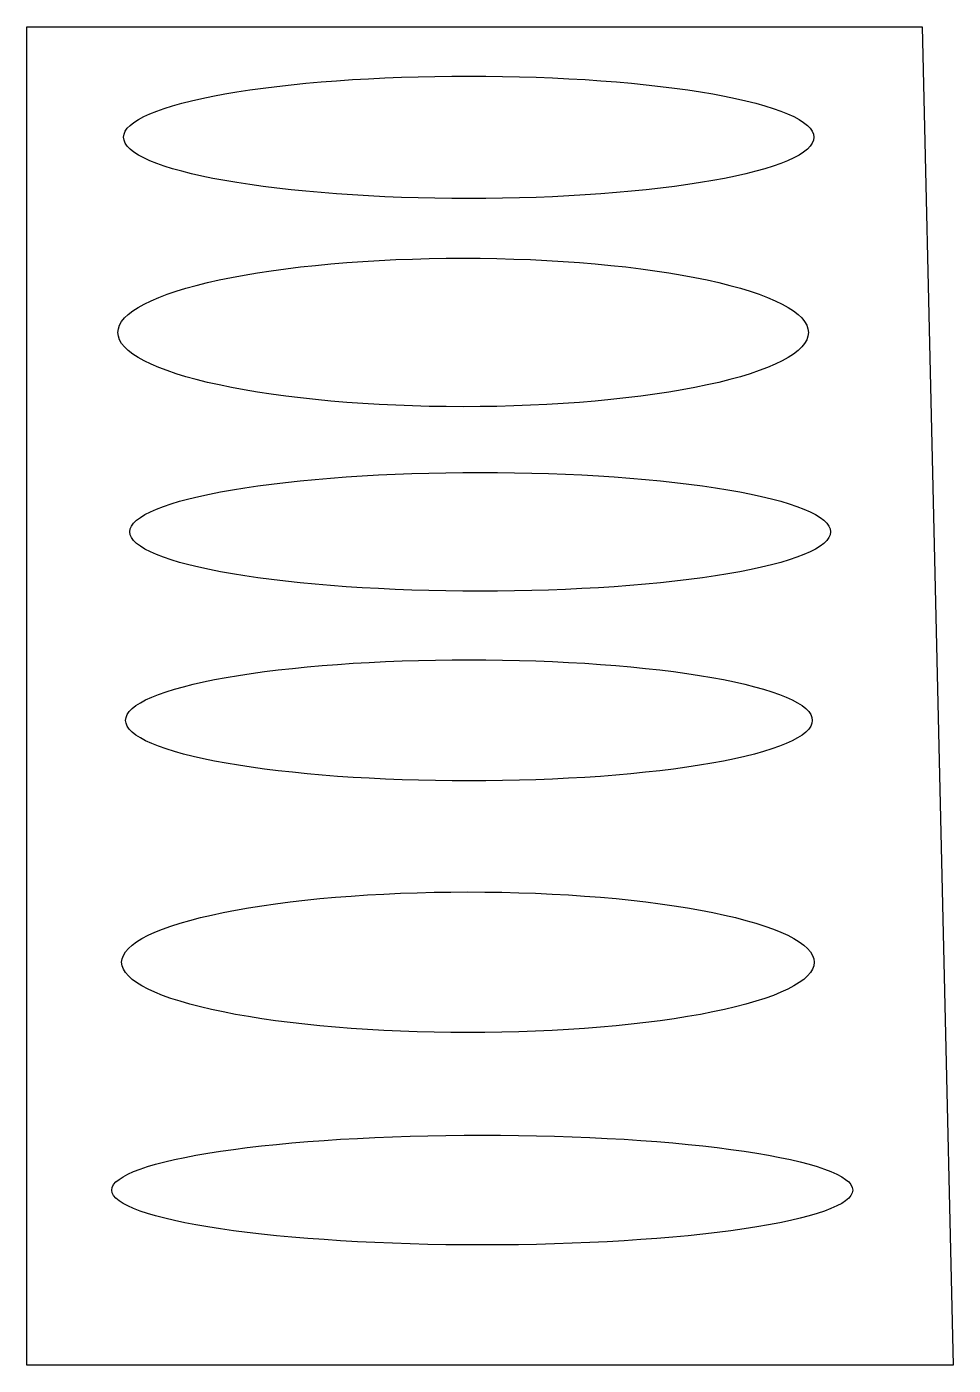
# Model space of a CAD drawing. Header units: inches. Extents: x 8 to 1401, y 8 to 252.
# Drawn here: x 112.9 to 167.3, y 25.2 to 103.9 of the extents above; entities that cross this region are included whole.
import ezdxf

# ---------------------------------------------------------------- set-up
doc = ezdxf.new("R2010")
doc.units = ezdxf.units.IN
doc.header["$MEASUREMENT"] = 0

msp = doc.modelspace()

# ---------------------------------------------------------------- linework, layer by layer
for p, q in [((112.864, 25.197), (112.874, 103.947)), ((112.864, 103.947), (165.508, 103.947)), ((165.508, 103.947), (167.338, 25.197)), ((167.338, 25.197), (112.864, 25.197))]:
    msp.add_line(p, q)
for points in [[(118.552, 97.445, 0), (118.582, 97.622, 0), (118.652, 97.798, 0), (118.772, 97.974, 0), (118.942, 98.148, 0), (119.162, 98.32, 0), (119.432, 98.491, 0), (119.742, 98.659, 0), (120.102, 98.824, 0), (120.502, 98.986, 0), (120.952, 99.144, 0), (121.442, 99.298, 0), (121.972, 99.447, 0), (122.552, 99.592, 0), (123.162, 99.731, 0), (123.812, 99.865, 0), (124.502, 99.993, 0), (125.222, 100.115, 0), (125.972, 100.231, 0), (126.762, 100.339, 0), (127.572, 100.441, 0), (128.412, 100.536, 0), (129.282, 100.623, 0), (130.172, 100.703, 0), (131.082, 100.774, 0), (132.012, 100.838, 0), (132.962, 100.893, 0), (133.922, 100.941, 0), (134.892, 100.979, 0), (135.872, 101.01, 0), (136.862, 101.031, 0), (137.852, 101.044, 0), (138.852, 101.049, 0), (139.852, 101.044, 0), (140.842, 101.031, 0), (141.832, 101.01, 0), (142.812, 100.979, 0), (143.782, 100.941, 0), (144.742, 100.893, 0), (145.692, 100.838, 0), (146.622, 100.774, 0), (147.532, 100.703, 0), (148.422, 100.623, 0), (149.282, 100.536, 0), (150.132, 100.441, 0), (150.942, 100.339, 0), (151.732, 100.231, 0), (152.482, 100.115, 0), (153.202, 99.993, 0), (153.892, 99.865, 0), (154.542, 99.731, 0), (155.152, 99.592, 0), (155.732, 99.447, 0), (156.262, 99.298, 0), (156.752, 99.144, 0), (157.202, 98.986, 0), (157.602, 98.824, 0), (157.962, 98.659, 0), (158.272, 98.491, 0), (158.542, 98.32, 0), (158.762, 98.148, 0), (158.932, 97.974, 0), (159.052, 97.798, 0), (159.122, 97.622, 0), (159.152, 97.445, 0), (159.122, 97.268, 0), (159.052, 97.092, 0), (158.932, 96.916, 0), (158.762, 96.742, 0), (158.542, 96.569, 0), (158.272, 96.399, 0), (157.962, 96.231, 0), (157.602, 96.066, 0), (157.202, 95.904, 0), (156.752, 95.746, 0), (156.262, 95.592, 0), (155.732, 95.443, 0), (155.152, 95.298, 0), (154.542, 95.159, 0), (153.892, 95.025, 0), (153.202, 94.897, 0), (152.482, 94.775, 0), (151.732, 94.659, 0), (150.942, 94.55, 0), (150.132, 94.448, 0), (149.282, 94.354, 0), (148.422, 94.267, 0), (147.532, 94.187, 0), (146.622, 94.115, 0), (145.692, 94.052, 0), (144.742, 93.996, 0), (143.782, 93.949, 0), (142.812, 93.91, 0), (141.832, 93.88, 0), (140.842, 93.858, 0), (139.852, 93.845, 0), (138.852, 93.841, 0), (137.852, 93.845, 0), (136.862, 93.858, 0), (135.872, 93.88, 0), (134.892, 93.91, 0), (133.922, 93.949, 0), (132.962, 93.996, 0), (132.012, 94.052, 0), (131.082, 94.115, 0), (130.172, 94.187, 0), (129.282, 94.267, 0), (128.412, 94.354, 0), (127.572, 94.448, 0), (126.762, 94.55, 0), (125.972, 94.659, 0), (125.222, 94.775, 0), (124.502, 94.897, 0), (123.812, 95.025, 0), (123.162, 95.159, 0), (122.552, 95.298, 0), (121.972, 95.443, 0), (121.442, 95.592, 0), (120.952, 95.746, 0), (120.502, 95.904, 0), (120.102, 96.066, 0), (119.742, 96.231, 0), (119.432, 96.399, 0), (119.162, 96.569, 0), (118.942, 96.742, 0), (118.772, 96.916, 0), (118.652, 97.092, 0), (118.582, 97.268, 0), (118.552, 97.445, 0)], [(118.222, 85.96, 0), (118.252, 86.175, 0), (118.322, 86.389, 0), (118.442, 86.601, 0), (118.612, 86.813, 0), (118.832, 87.022, 0), (119.102, 87.229, 0), (119.412, 87.432, 0), (119.772, 87.632, 0), (120.172, 87.828, 0), (120.622, 88.02, 0), (121.112, 88.206, 0), (121.642, 88.387, 0), (122.222, 88.563, 0), (122.832, 88.732, 0), (123.482, 88.894, 0), (124.172, 89.049, 0), (124.892, 89.197, 0), (125.642, 89.337, 0), (126.432, 89.469, 0), (127.242, 89.593, 0), (128.092, 89.707, 0), (128.952, 89.813, 0), (129.842, 89.909, 0), (130.752, 89.996, 0), (131.682, 90.073, 0), (132.632, 90.141, 0), (133.592, 90.198, 0), (134.562, 90.245, 0), (135.542, 90.282, 0), (136.532, 90.308, 0), (137.522, 90.324, 0), (138.522, 90.329, 0), (139.522, 90.324, 0), (140.512, 90.308, 0), (141.502, 90.282, 0), (142.482, 90.245, 0), (143.452, 90.198, 0), (144.412, 90.141, 0), (145.362, 90.073, 0), (146.292, 89.996, 0), (147.202, 89.909, 0), (148.092, 89.813, 0), (148.962, 89.707, 0), (149.802, 89.593, 0), (150.612, 89.469, 0), (151.402, 89.337, 0), (152.152, 89.197, 0), (152.872, 89.049, 0), (153.562, 88.894, 0), (154.212, 88.732, 0), (154.822, 88.563, 0), (155.402, 88.387, 0), (155.932, 88.206, 0), (156.422, 88.02, 0), (156.872, 87.828, 0), (157.272, 87.632, 0), (157.632, 87.432, 0), (157.942, 87.229, 0), (158.212, 87.022, 0), (158.432, 86.813, 0), (158.602, 86.601, 0), (158.722, 86.389, 0), (158.792, 86.175, 0), (158.822, 85.96, 0), (158.792, 85.746, 0), (158.722, 85.532, 0), (158.602, 85.32, 0), (158.432, 85.108, 0), (158.212, 84.899, 0), (157.942, 84.692, 0), (157.632, 84.489, 0), (157.272, 84.289, 0), (156.872, 84.093, 0), (156.422, 83.901, 0), (155.932, 83.715, 0), (155.402, 83.534, 0), (154.822, 83.358, 0), (154.212, 83.189, 0), (153.562, 83.027, 0), (152.872, 82.872, 0), (152.152, 82.724, 0), (151.402, 82.584, 0), (150.612, 82.452, 0), (149.802, 82.328, 0), (148.962, 82.214, 0), (148.092, 82.108, 0), (147.202, 82.012, 0), (146.292, 81.925, 0), (145.362, 81.848, 0), (144.412, 81.78, 0), (143.452, 81.723, 0), (142.482, 81.676, 0), (141.502, 81.639, 0), (140.512, 81.613, 0), (139.522, 81.597, 0), (138.522, 81.592, 0), (137.522, 81.597, 0), (136.532, 81.613, 0), (135.542, 81.639, 0), (134.562, 81.676, 0), (133.592, 81.723, 0), (132.632, 81.78, 0), (131.682, 81.848, 0), (130.752, 81.925, 0), (129.842, 82.012, 0), (128.952, 82.108, 0), (128.092, 82.214, 0), (127.242, 82.328, 0), (126.432, 82.452, 0), (125.642, 82.584, 0), (124.892, 82.724, 0), (124.172, 82.872, 0), (123.482, 83.027, 0), (122.832, 83.189, 0), (122.222, 83.358, 0), (121.642, 83.534, 0), (121.112, 83.715, 0), (120.622, 83.901, 0), (120.172, 84.093, 0), (119.772, 84.289, 0), (119.412, 84.489, 0), (119.102, 84.692, 0), (118.832, 84.899, 0), (118.612, 85.108, 0), (118.442, 85.32, 0), (118.322, 85.532, 0), (118.252, 85.746, 0), (118.222, 85.96, 0)], [(118.922, 74.232, 0), (118.952, 74.403, 0), (119.022, 74.574, 0), (119.142, 74.745, 0), (119.322, 74.914, 0), (119.542, 75.081, 0), (119.812, 75.246, 0), (120.132, 75.409, 0), (120.492, 75.569, 0), (120.902, 75.726, 0), (121.352, 75.879, 0), (121.852, 76.028, 0), (122.392, 76.173, 0), (122.982, 76.313, 0), (123.602, 76.449, 0), (124.262, 76.579, 0), (124.962, 76.703, 0), (125.692, 76.821, 0), (126.452, 76.933, 0), (127.252, 77.039, 0), (128.082, 77.137, 0), (128.932, 77.229, 0), (129.812, 77.314, 0), (130.722, 77.391, 0), (131.642, 77.46, 0), (132.582, 77.522, 0), (133.542, 77.576, 0), (134.522, 77.622, 0), (135.502, 77.659, 0), (136.502, 77.688, 0), (137.502, 77.709, 0), (138.512, 77.722, 0), (139.522, 77.726, 0), (140.542, 77.722, 0), (141.542, 77.709, 0), (142.552, 77.688, 0), (143.542, 77.659, 0), (144.532, 77.622, 0), (145.502, 77.576, 0), (146.472, 77.522, 0), (147.412, 77.46, 0), (148.332, 77.391, 0), (149.242, 77.314, 0), (150.122, 77.229, 0), (150.972, 77.137, 0), (151.802, 77.039, 0), (152.592, 76.933, 0), (153.362, 76.821, 0), (154.092, 76.703, 0), (154.792, 76.579, 0), (155.452, 76.449, 0), (156.072, 76.313, 0), (156.652, 76.173, 0), (157.202, 76.028, 0), (157.692, 75.879, 0), (158.152, 75.726, 0), (158.562, 75.569, 0), (158.922, 75.409, 0), (159.242, 75.246, 0), (159.512, 75.081, 0), (159.732, 74.914, 0), (159.902, 74.745, 0), (160.032, 74.574, 0), (160.102, 74.403, 0), (160.132, 74.232, 0), (160.102, 74.06, 0), (160.032, 73.889, 0), (159.902, 73.719, 0), (159.732, 73.55, 0), (159.512, 73.383, 0), (159.242, 73.217, 0), (158.922, 73.054, 0), (158.562, 72.894, 0), (158.152, 72.738, 0), (157.692, 72.584, 0), (157.202, 72.435, 0), (156.652, 72.29, 0), (156.072, 72.15, 0), (155.452, 72.015, 0), (154.792, 71.885, 0), (154.092, 71.761, 0), (153.362, 71.642, 0), (152.592, 71.53, 0), (151.802, 71.425, 0), (150.972, 71.326, 0), (150.122, 71.234, 0), (149.242, 71.15, 0), (148.332, 71.073, 0), (147.412, 71.003, 0), (146.472, 70.942, 0), (145.502, 70.888, 0), (144.532, 70.842, 0), (143.542, 70.804, 0), (142.552, 70.775, 0), (141.542, 70.754, 0), (140.542, 70.741, 0), (139.522, 70.737, 0), (138.512, 70.741, 0), (137.502, 70.754, 0), (136.502, 70.775, 0), (135.502, 70.804, 0), (134.522, 70.842, 0), (133.542, 70.888, 0), (132.582, 70.942, 0), (131.642, 71.003, 0), (130.722, 71.073, 0), (129.812, 71.15, 0), (128.932, 71.234, 0), (128.082, 71.326, 0), (127.252, 71.425, 0), (126.452, 71.53, 0), (125.692, 71.642, 0), (124.962, 71.761, 0), (124.262, 71.885, 0), (123.602, 72.015, 0), (122.982, 72.15, 0), (122.392, 72.29, 0), (121.852, 72.435, 0), (121.352, 72.584, 0), (120.902, 72.738, 0), (120.492, 72.894, 0), (120.132, 73.054, 0), (119.812, 73.217, 0), (119.542, 73.383, 0), (119.322, 73.55, 0), (119.142, 73.719, 0), (119.022, 73.889, 0), (118.952, 74.06, 0), (118.922, 74.232, 0)], [(118.672, 63.14, 0), (118.702, 63.315, 0), (118.772, 63.489, 0), (118.892, 63.663, 0), (119.062, 63.835, 0), (119.282, 64.006, 0), (119.542, 64.175, 0), (119.852, 64.341, 0), (120.212, 64.504, 0), (120.612, 64.664, 0), (121.062, 64.821, 0), (121.552, 64.973, 0), (122.082, 65.121, 0), (122.652, 65.264, 0), (123.262, 65.402, 0), (123.902, 65.534, 0), (124.592, 65.661, 0), (125.312, 65.782, 0), (126.062, 65.896, 0), (126.842, 66.004, 0), (127.652, 66.105, 0), (128.482, 66.198, 0), (129.352, 66.284, 0), (130.232, 66.363, 0), (131.142, 66.434, 0), (132.062, 66.497, 0), (133.002, 66.552, 0), (133.962, 66.599, 0), (134.932, 66.637, 0), (135.902, 66.667, 0), (136.892, 66.688, 0), (137.872, 66.701, 0), (138.862, 66.705, 0), (139.852, 66.701, 0), (140.842, 66.688, 0), (141.832, 66.667, 0), (142.802, 66.637, 0), (143.772, 66.599, 0), (144.722, 66.552, 0), (145.672, 66.497, 0), (146.592, 66.434, 0), (147.502, 66.363, 0), (148.382, 66.284, 0), (149.242, 66.198, 0), (150.082, 66.105, 0), (150.892, 66.004, 0), (151.672, 65.896, 0), (152.422, 65.782, 0), (153.142, 65.661, 0), (153.822, 65.534, 0), (154.472, 65.402, 0), (155.082, 65.264, 0), (155.652, 65.121, 0), (156.182, 64.973, 0), (156.672, 64.821, 0), (157.122, 64.664, 0), (157.522, 64.504, 0), (157.872, 64.341, 0), (158.182, 64.175, 0), (158.452, 64.006, 0), (158.672, 63.835, 0), (158.842, 63.663, 0), (158.962, 63.489, 0), (159.032, 63.315, 0), (159.052, 63.14, 0), (159.032, 62.965, 0), (158.962, 62.79, 0), (158.842, 62.617, 0), (158.672, 62.444, 0), (158.452, 62.273, 0), (158.182, 62.105, 0), (157.872, 61.938, 0), (157.522, 61.775, 0), (157.122, 61.615, 0), (156.672, 61.459, 0), (156.182, 61.307, 0), (155.652, 61.159, 0), (155.082, 61.016, 0), (154.472, 60.878, 0), (153.822, 60.745, 0), (153.142, 60.618, 0), (152.422, 60.498, 0), (151.672, 60.383, 0), (150.892, 60.276, 0), (150.082, 60.175, 0), (149.242, 60.081, 0), (148.382, 59.995, 0), (147.502, 59.916, 0), (146.592, 59.845, 0), (145.672, 59.782, 0), (144.722, 59.728, 0), (143.772, 59.681, 0), (142.802, 59.642, 0), (141.832, 59.613, 0), (140.842, 59.591, 0), (139.852, 59.578, 0), (138.862, 59.574, 0), (137.872, 59.578, 0), (136.892, 59.591, 0), (135.902, 59.613, 0), (134.932, 59.642, 0), (133.962, 59.681, 0), (133.002, 59.728, 0), (132.062, 59.782, 0), (131.142, 59.845, 0), (130.232, 59.916, 0), (129.352, 59.995, 0), (128.482, 60.081, 0), (127.652, 60.175, 0), (126.842, 60.276, 0), (126.062, 60.383, 0), (125.312, 60.498, 0), (124.592, 60.618, 0), (123.902, 60.745, 0), (123.262, 60.878, 0), (122.652, 61.016, 0), (122.082, 61.159, 0), (121.552, 61.307, 0), (121.062, 61.459, 0), (120.612, 61.615, 0), (120.212, 61.775, 0), (119.852, 61.938, 0), (119.542, 62.105, 0), (119.282, 62.273, 0), (119.062, 62.444, 0), (118.892, 62.617, 0), (118.772, 62.79, 0), (118.702, 62.965, 0), (118.672, 63.14, 0)], [(118.442, 48.907, 0), (118.472, 49.11, 0), (118.542, 49.312, 0), (118.662, 49.514, 0), (118.842, 49.714, 0), (119.052, 49.912, 0), (119.322, 50.108, 0), (119.632, 50.301, 0), (119.992, 50.491, 0), (120.402, 50.676, 0), (120.852, 50.858, 0), (121.342, 51.034, 0), (121.882, 51.206, 0), (122.452, 51.372, 0), (123.072, 51.532, 0), (123.722, 51.686, 0), (124.412, 51.833, 0), (125.132, 51.973, 0), (125.892, 52.106, 0), (126.682, 52.231, 0), (127.492, 52.348, 0), (128.342, 52.456, 0), (129.212, 52.556, 0), (130.102, 52.648, 0), (131.012, 52.73, 0), (131.942, 52.803, 0), (132.892, 52.867, 0), (133.862, 52.921, 0), (134.832, 52.966, 0), (135.822, 53, 0), (136.812, 53.025, 0), (137.802, 53.04, 0), (138.802, 53.045, 0), (139.802, 53.04, 0), (140.802, 53.025, 0), (141.792, 53, 0), (142.772, 52.966, 0), (143.752, 52.921, 0), (144.712, 52.867, 0), (145.662, 52.803, 0), (146.592, 52.73, 0), (147.512, 52.648, 0), (148.402, 52.556, 0), (149.272, 52.456, 0), (150.112, 52.348, 0), (150.932, 52.231, 0), (151.722, 52.106, 0), (152.472, 51.973, 0), (153.202, 51.833, 0), (153.892, 51.686, 0), (154.542, 51.532, 0), (155.152, 51.372, 0), (155.732, 51.206, 0), (156.262, 51.034, 0), (156.762, 50.858, 0), (157.212, 50.676, 0), (157.612, 50.491, 0), (157.972, 50.301, 0), (158.282, 50.108, 0), (158.552, 49.912, 0), (158.772, 49.714, 0), (158.942, 49.514, 0), (159.062, 49.312, 0), (159.142, 49.11, 0), (159.162, 48.907, 0), (159.142, 48.704, 0), (159.062, 48.501, 0), (158.942, 48.3, 0), (158.772, 48.1, 0), (158.552, 47.901, 0), (158.282, 47.706, 0), (157.972, 47.513, 0), (157.612, 47.323, 0), (157.212, 47.138, 0), (156.762, 46.956, 0), (156.262, 46.779, 0), (155.732, 46.608, 0), (155.152, 46.442, 0), (154.542, 46.282, 0), (153.892, 46.128, 0), (153.202, 45.981, 0), (152.472, 45.841, 0), (151.722, 45.708, 0), (150.932, 45.583, 0), (150.112, 45.466, 0), (149.272, 45.357, 0), (148.402, 45.257, 0), (147.512, 45.166, 0), (146.592, 45.084, 0), (145.662, 45.011, 0), (144.712, 44.947, 0), (143.752, 44.893, 0), (142.772, 44.848, 0), (141.792, 44.813, 0), (140.802, 44.789, 0), (139.802, 44.774, 0), (138.802, 44.769, 0), (137.802, 44.774, 0), (136.812, 44.789, 0), (135.822, 44.813, 0), (134.832, 44.848, 0), (133.862, 44.893, 0), (132.892, 44.947, 0), (131.942, 45.011, 0), (131.012, 45.084, 0), (130.102, 45.166, 0), (129.212, 45.257, 0), (128.342, 45.357, 0), (127.492, 45.466, 0), (126.682, 45.583, 0), (125.892, 45.708, 0), (125.132, 45.841, 0), (124.412, 45.981, 0), (123.722, 46.128, 0), (123.072, 46.282, 0), (122.452, 46.442, 0), (121.882, 46.608, 0), (121.342, 46.779, 0), (120.852, 46.956, 0), (120.402, 47.138, 0), (119.992, 47.323, 0), (119.632, 47.513, 0), (119.322, 47.706, 0), (119.052, 47.901, 0), (118.842, 48.1, 0), (118.662, 48.3, 0), (118.542, 48.501, 0), (118.472, 48.704, 0), (118.442, 48.907, 0)], [(117.872, 35.504, 0), (117.892, 35.663, 0), (117.972, 35.821, 0), (118.102, 35.978, 0), (118.292, 36.134, 0), (118.522, 36.289, 0), (118.812, 36.442, 0), (119.142, 36.592, 0), (119.532, 36.74, 0), (119.962, 36.885, 0), (120.442, 37.027, 0), (120.972, 37.164, 0), (121.542, 37.298, 0), (122.152, 37.428, 0), (122.812, 37.553, 0), (123.512, 37.673, 0), (124.252, 37.788, 0), (125.022, 37.897, 0), (125.832, 38.001, 0), (126.672, 38.098, 0), (127.552, 38.189, 0), (128.452, 38.274, 0), (129.382, 38.352, 0), (130.342, 38.424, 0), (131.312, 38.488, 0), (132.312, 38.545, 0), (133.332, 38.595, 0), (134.362, 38.637, 0), (135.402, 38.672, 0), (136.452, 38.699, 0), (137.512, 38.718, 0), (138.582, 38.73, 0), (139.652, 38.734, 0), (140.722, 38.73, 0), (141.782, 38.718, 0), (142.842, 38.699, 0), (143.902, 38.672, 0), (144.942, 38.637, 0), (145.972, 38.595, 0), (146.992, 38.545, 0), (147.982, 38.488, 0), (148.962, 38.424, 0), (149.912, 38.352, 0), (150.852, 38.274, 0), (151.752, 38.189, 0), (152.622, 38.098, 0), (153.462, 38.001, 0), (154.272, 37.897, 0), (155.052, 37.788, 0), (155.792, 37.673, 0), (156.482, 37.553, 0), (157.142, 37.428, 0), (157.762, 37.298, 0), (158.332, 37.164, 0), (158.862, 37.027, 0), (159.342, 36.885, 0), (159.772, 36.74, 0), (160.152, 36.592, 0), (160.492, 36.442, 0), (160.782, 36.289, 0), (161.012, 36.134, 0), (161.192, 35.978, 0), (161.322, 35.821, 0), (161.402, 35.663, 0), (161.432, 35.504, 0), (161.402, 35.346, 0), (161.322, 35.188, 0), (161.192, 35.03, 0), (161.012, 34.874, 0), (160.782, 34.719, 0), (160.492, 34.567, 0), (160.152, 34.416, 0), (159.772, 34.268, 0), (159.342, 34.123, 0), (158.862, 33.982, 0), (158.332, 33.844, 0), (157.762, 33.71, 0), (157.142, 33.58, 0), (156.482, 33.455, 0), (155.792, 33.335, 0), (155.052, 33.22, 0), (154.272, 33.111, 0), (153.462, 33.008, 0), (152.622, 32.91, 0), (151.752, 32.819, 0), (150.852, 32.734, 0), (149.912, 32.656, 0), (148.962, 32.585, 0), (147.982, 32.52, 0), (146.992, 32.463, 0), (145.972, 32.414, 0), (144.942, 32.371, 0), (143.902, 32.336, 0), (142.842, 32.309, 0), (141.782, 32.29, 0), (140.722, 32.278, 0), (139.652, 32.274, 0), (138.582, 32.278, 0), (137.512, 32.29, 0), (136.452, 32.309, 0), (135.402, 32.336, 0), (134.362, 32.371, 0), (133.332, 32.414, 0), (132.312, 32.463, 0), (131.312, 32.52, 0), (130.342, 32.585, 0), (129.382, 32.656, 0), (128.452, 32.734, 0), (127.552, 32.819, 0), (126.672, 32.91, 0), (125.832, 33.008, 0), (125.022, 33.111, 0), (124.252, 33.22, 0), (123.512, 33.335, 0), (122.812, 33.455, 0), (122.152, 33.58, 0), (121.542, 33.71, 0), (120.972, 33.844, 0), (120.442, 33.982, 0), (119.962, 34.123, 0), (119.532, 34.268, 0), (119.142, 34.416, 0), (118.812, 34.567, 0), (118.522, 34.719, 0), (118.292, 34.874, 0), (118.102, 35.03, 0), (117.972, 35.188, 0), (117.892, 35.346, 0), (117.872, 35.504, 0)]]:
    msp.add_polyline3d(points)

doc.saveas('drawing.dxf')
